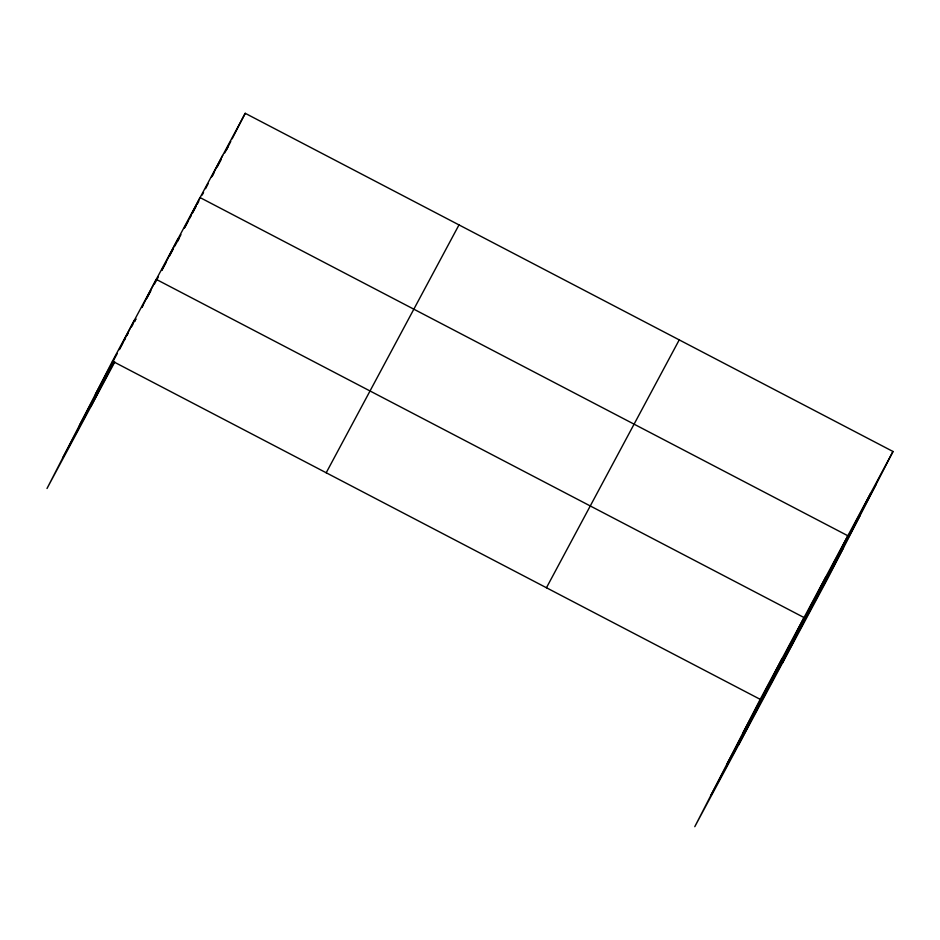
<?xml version="1.0" encoding="UTF-8"?>
<svg xmlns="http://www.w3.org/2000/svg" width="940" height="940" viewBox="0 0 940 940"><rect width="100%" height="100%" fill="white"/><g stroke="black" fill="none" stroke-linecap="round" stroke-linejoin="round"><path stroke-width="1.41" d="M893 451.494L760.213 699.348L694.777 826.695L827.553 578.829L893 451.494L245.222 113.305L112.448 361.171L47 488.506L114.786 361.982M134.35 320.27L119.251 349.668L122.752 343.276M90.816 406.714L114.01 361.571M134.526 321.656L135.865 319.071M178.165 238.478L161.75 270.426L165.887 262.754M177.684 241.157L179.011 238.572M184.322 228.256L200.079 197.588L847.857 535.765L782.409 663.1M205.578 188.67L208.198 183.559M211.488 177.167L222.651 155.441M226.152 150.412L230.782 141.423M232.086 138.873L245.222 113.305M765.054 691.687L782.127 658.458M738.593 744.891L804.041 617.557L156.263 279.38L141.811 307.486L143.291 304.936M808.87 609.884L825.943 576.667M853.356 526.858L870.428 493.629M95.363 394.389L117.277 353.499M124.127 340.715L125.49 338.165M126.865 335.603L128.228 333.054M131.659 326.662L133.022 324.1M134.397 321.551L135.76 318.989M146.722 298.544L150.823 290.871M154.242 284.479L158.355 276.818M169.306 256.373L173.418 248.701M174.793 246.139L180.95 234.636M185.051 226.975L188.47 220.595M189.845 218.033L191.208 215.483M192.583 212.934L196.002 206.542M197.365 203.992L198.739 201.442M202.159 195.05L203.522 192.5M212.417 175.897L213.78 173.348M217.211 166.968L221.311 159.307M224.731 152.915L228.15 146.534M79.406 425.456L113.634 361.548M62.956 457.451L114.316 361.595M326.204 472.773L458.99 224.907M546.446 587.759L679.232 339.892M743.141 732.577L875.927 484.723M727.184 763.633L859.959 515.778M710.734 795.628L843.521 547.773M112.448 361.171L760.213 699.348"/></g></svg>
